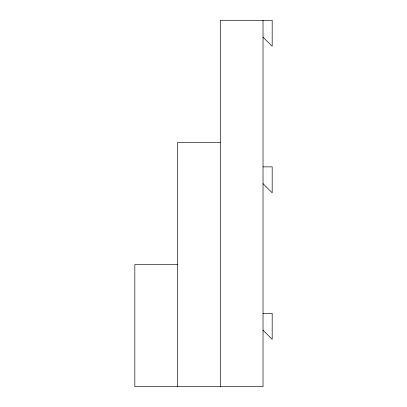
<?xml version="1.0" encoding="UTF-8"?>
<svg xmlns="http://www.w3.org/2000/svg" width="407" height="407" viewBox="0 0 407 407"><rect width="100%" height="100%" fill="white"/><g stroke="black" fill="none" stroke-linecap="round" stroke-linejoin="round"><path stroke-width="0.61" d="M220.329 142.45L177.554 142.45L177.554 386.65M263.024 166.87L272.181 166.87L272.181 192.816L263.024 183.659M177.594 264.55L134.819 264.55L134.819 386.65L263.024 386.65L263.024 20.35M263.024 313.39L272.181 313.39L272.181 339.336L263.024 330.179M263.024 37.139L272.181 46.296L272.181 20.35L220.289 20.35L220.289 386.65"/></g></svg>
